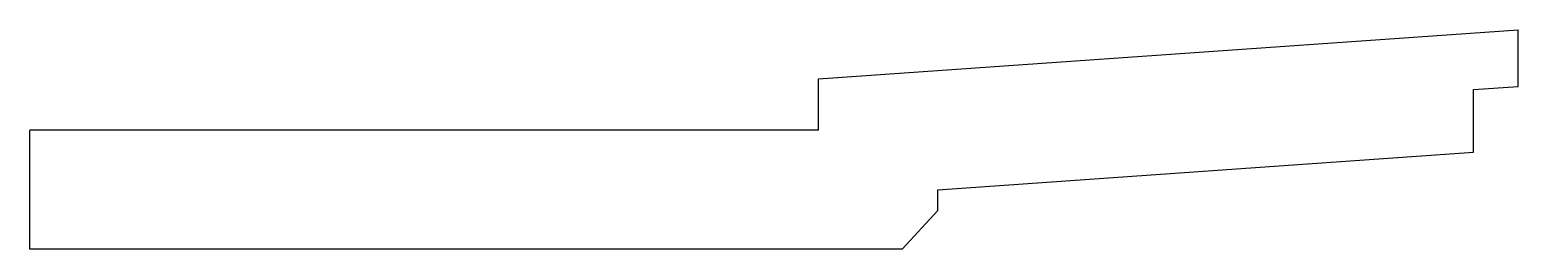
# Model space of a CAD drawing. Extents: x 5.1 to 55.1, y 4.1 to 11.5.
import ezdxf

# ---------------------------------------------------------------- set-up
doc = ezdxf.new("R2010")
doc.units = 0
doc.layers.get('0').update_dxf_attribs({"linetype": 'CONTINUOUS'})
doc.layers.add('CIZGI', color=7, linetype='CONTINUOUS')

msp = doc.modelspace()

# ---------------------------------------------------------------- linework, layer by layer
at = {"color": 7}
for p, q in [((31.605, 9.872), (55.105, 11.515)), ((55.105, 9.611), (55.105, 11.515)), ((31.605, 8.142), (31.605, 9.872)), ((53.605, 9.506), (55.105, 9.611)), ((53.605, 7.401), (53.605, 9.506)), ((31.605, 8.142), (5.105, 8.142)), ((5.105, 4.142), (5.105, 8.142)), ((35.605, 6.142), (53.605, 7.401)), ((35.605, 5.442), (35.605, 6.142)), ((34.405, 4.142), (5.105, 4.142))]:
    msp.add_line(p, q, dxfattribs=at)
at = {"layer": 'CIZGI'}
msp.add_line((35.605, 5.442), (34.405, 4.142), dxfattribs=at)

doc.saveas('drawing.dxf')
